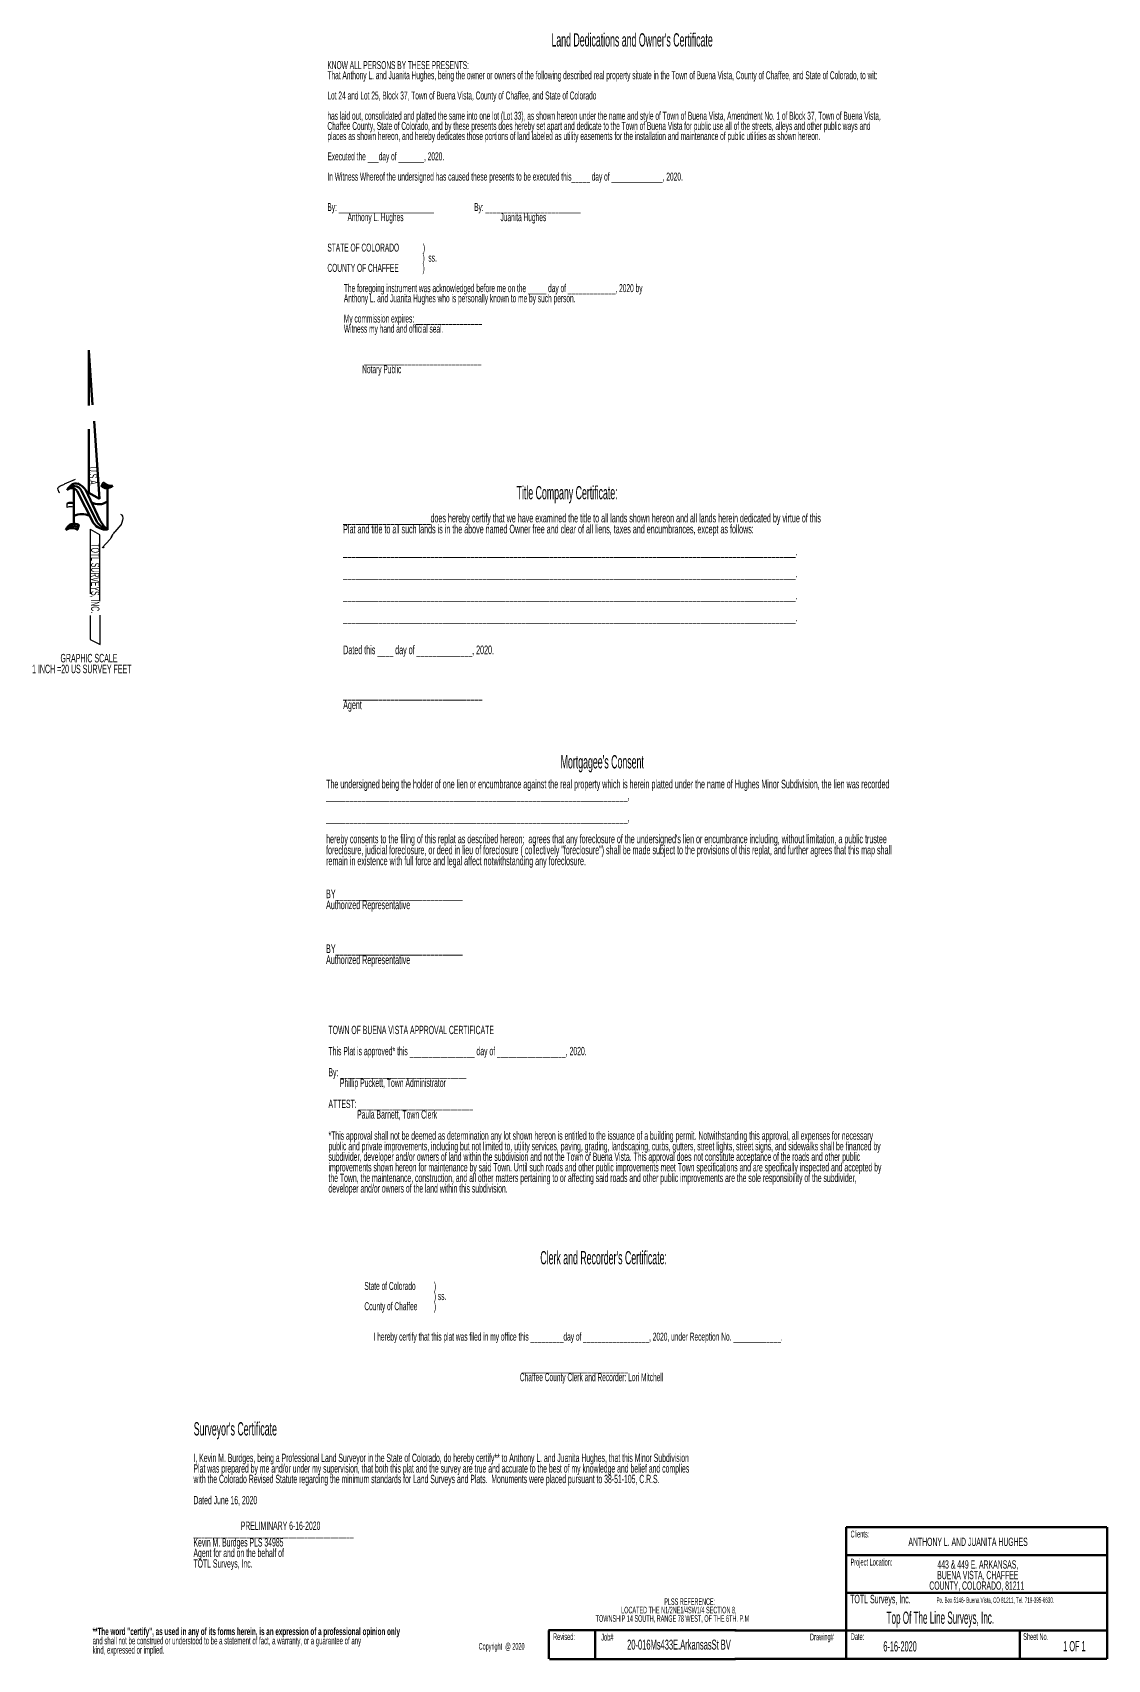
# Model space of a CAD drawing. Extents: x 2835785 to 2851632, y 1243954 to 1251877.
# Drawn here: x 2843769 to 2844208, y 1249570 to 1250234 of the extents above; entities that cross this region are included whole.
import ezdxf

# ---------------------------------------------------------------- set-up
doc = ezdxf.new("R2010")
doc.units = 0
doc.header["$MEASUREMENT"] = 0
for name, color, linetype, true_color in [('Dot_Layer', 7, 'Continuous', 0x000000), ('Layout', 5, 'Continuous', 0x0000ff), ('Text', 5, 'Continuous', 0x0000ff)]:
    doc.layers.add(name, color=color, linetype=linetype, true_color=true_color)
doc.styles.add('Arial4', font='arialbd.ttf', dxfattribs={"width": 0.383838, "height": 3.795})

msp = doc.modelspace()

# ---------------------------------------------------------------- linework, layer by layer
at = {"layer": 'Dot_Layer', "color": 18, "linetype": 'ByBlock', "lineweight": 25, "ltscale": 30, "true_color": 0x000000}
msp.add_line((2843792.52, 1250031.26), (2843796.28, 1250029.1), dxfattribs=at)
at = {"layer": 'Layout', "color": 5, "linetype": 'ByBlock', "lineweight": 50, "ltscale": 30, "true_color": 0x0000ff}
for p, q in [((2843791.89, 1250081.7), (2843791.89, 1250104.36)), ((2843791.95, 1250104.07), (2843793.41, 1250081.94)), ((2843791.89, 1250046.04), (2843791.89, 1250072.05)), ((2843794.11, 1250075.29), (2843796.29, 1250043.68)), ((2843785.83, 1250047.84), (2843785.81, 1250033.46)), ((2843787.21, 1250046.76), (2843793.84, 1250033.7)), ((2843788.95, 1250046.86), (2843795.21, 1250034.2)), ((2843790.67, 1250047.09), (2843796.44, 1250034.87)), ((2843796.29, 1250043.57), (2843791.92, 1250046.03)), ((2843799.53, 1250048), (2843799.52, 1250031.01))]:
    msp.add_line(p, q, dxfattribs=at)
at = {"layer": 'Layout', "color": 5, "linetype": 'ByBlock', "lineweight": 25, "ltscale": 30, "true_color": 0x0000ff}
for p, q in [((2843779.34, 1250047.79), (2843779.42, 1250048.19)), ((2843779.36, 1250047.35), (2843779.34, 1250047.79)), ((2843779.78, 1250046.21), (2843779.38, 1250047.28)), ((2843779.42, 1250048.19), (2843779.68, 1250048.55)), ((2843779.7, 1250048.55), (2843780.05, 1250048.82)), ((2843780.05, 1250046.02), (2843779.82, 1250046.19)), ((2843780.05, 1250048.82), (2843780.89, 1250049.24)), ((2843780.98, 1250049.26), (2843781.98, 1250049.66)), ((2843781.98, 1250049.8), (2843786.45, 1250051.6)), ((2843796.93, 1250048.91), (2843797.8, 1250050.44)), ((2843787.95, 1250032.89), (2843787.49, 1250030.97)), ((2843802.64, 1250030.2), (2843805.13, 1250033.01)), ((2843804.92, 1250037.31), (2843805.35, 1250037.02)), ((2843805.44, 1250033.92), (2843804.97, 1250032.76)), ((2843805.39, 1250036.97), (2843805.63, 1250036.49)), ((2843805.73, 1250034.94), (2843805.44, 1250033.92)), ((2843805.63, 1250036.49), (2843805.82, 1250035.67)), ((2843805.82, 1250035.57), (2843805.73, 1250034.94)), ((2843792.53, 1250031.19), (2843792.53, 1250004.86)), ((2843796.36, 1250028.98), (2843796.35, 1250001.88)), ((2843800.6, 1250027.19), (2843797.37, 1250023.61)), ((2843800.98, 1250027.73), (2843800.6, 1250027.19)), ((2843801.31, 1250028.31), (2843800.98, 1250027.73)), ((2843801.17, 1250028.1), (2843801.85, 1250029.25)), ((2843802, 1250029.35), (2843802.59, 1250030.15)), ((2843792.52, 1249995.92), (2843792.53, 1249986.2)), ((2843796.53, 1249984.14), (2843796.53, 1249996.09)), ((2843792.53, 1249986.2), (2843796.53, 1249984.14))]:
    msp.add_line(p, q, dxfattribs=at)
at = {"layer": 'Layout', "color": 5, "linetype": 'ByBlock', "lineweight": 80, "ltscale": 30, "true_color": 0x0000ff}
for p, q in [((2844207.64, 1249623.75), (2844101.3, 1249623.75)), ((2844101.3, 1249623.75), (2844101.3, 1249570)), ((2844207.89, 1249569.96), (2844207.89, 1249623.72)), ((2844207.64, 1249612.24), (2844101.3, 1249612.24)), ((2844207.64, 1249596.88), (2844101.3, 1249596.88)), ((2844056.3, 1249581.61), (2843979.67, 1249581.61)), ((2843979.77, 1249581.52), (2843979.77, 1249570)), ((2843998.69, 1249569.7), (2843998.69, 1249581.22)), ((2844101.3, 1249581.52), (2844055.73, 1249581.52)), ((2844207.95, 1249581.52), (2844101.3, 1249581.52)), ((2844172.16, 1249570), (2844172.1, 1249581.52)), ((2843980.04, 1249569.87), (2844055.99, 1249569.87)), ((2844055.73, 1249570), (2844101.3, 1249570)), ((2844101.3, 1249570), (2844207.64, 1249570))]:
    msp.add_line(p, q, dxfattribs=at)
at = {"layer": 'Layout', "color": 5, "linetype": 'ByBlock', "ltscale": 30, "true_color": 0x0000ff}
msp.add_circle((2843798, 1250023.7), 0.0821, dxfattribs=at)
at = {"layer": 'Layout', "color": 5, "linetype": 'ByBlock', "lineweight": 50, "ltscale": 30, "true_color": 0x0000ff}
for centre, radius, start, end in [((2843788.51, 1250044.51), 6.08, 122.99345, 153.50571), ((2843785.91, 1250045.55), 3.31, 23.78578, 149.25869), ((2843784.96, 1250045.4), 2.62, 30.80066, 136.07017), ((2843786.63, 1250045.76), 4.11, 79.48949, 110.41075), ((2843785.13, 1250043.64), 6.57, 31.74554, 69.92884), ((2843799.28, 1250051.52), 3.54, 228.17974, 312.63201), ((2843800.06, 1250052.36), 3.81, 224.95749, 295.01713), ((2843801.3, 1250053.64), 4.75, 222.42262, 274.43766), ((2843796.03, 1250047.27), 5.89, 237.7244, 306.50771), ((2843785.98, 1250029.94), 3.54, 56.32075, 163.40181), ((2843785.71, 1250028.72), 3.81, 58.11004, 144.19767), ((2843789.05, 1250029.89), 7.5, 63.78317, 115.66772), ((2843799.22, 1250037.79), 6.76, 217.2673, 272.73448), ((2843802.53, 1250039.61), 9.11, 216.54712, 250.36485), ((2843811.7, 1250044.07), 17.82, 211.11633, 226.94437), ((2843785.07, 1250026.85), 4.79, 59.40215, 121.03169)]:
    msp.add_arc(centre, radius, start, end, dxfattribs=at)
at = {"layer": 'Layout', "color": 5, "linetype": 'ByBlock', "lineweight": 25, "ltscale": 30, "true_color": 0x0000ff}
for centre, radius, start, end in [((2843784.43, 1250038.16), 3.57, 67.53871, 114.20019), ((2843788.56, 1250040.9), 5.57, 170.57331, 188.47751), ((2843784.44, 1250039.07), 3.07, 63.43494, 116.56507), ((2843784.48, 1250037.32), 3.07, 63.43494, 116.56507)]:
    msp.add_arc(centre, radius, start, end, dxfattribs=at)

# ---------------------------------------------------------------- texts
at = {"layer": 'Layout'}
for s, height, width, p in [("Land Dedications and Owner's Certificate ", 5.4317, 0.493846, (2843980.87, 1250228.3)), ('That Anthony L. and Juanita Hughes, being the owner or owners of the following described real property situate in the Town of Buena Vista, County of Chaffee, and State of Colorado, to wit: ', 3.25833, 0.49368, (2843889.37, 1250214.96)), ('KNOW ALL PERSONS BY THESE PRESENTS: ', 3.2583, 0.49368, (2843889.37, 1250219.1)), ('Lot 24 and Lot 25, Block 37, Town of Buena Vista, County of Chaffee, and State of Colorado', 3.2583, 0.49368, (2843889.37, 1250206.68)), ('has laid out, consolidated and platted the same into one lot (Lot 33), as shown hereon under the name and style of Town of Buena Vista, Amendment No. 1 of Block 37, Town of Buena Vista, ', 3.25833, 0.49368, (2843889.37, 1250198.4)), ('Chaffee County, State of Colorado, and by these presents does hereby set apart and dedicate to the Town of Buena Vista for public use all of the streets, alleys and other public ways and ', 3.25833, 0.49368, (2843889.37, 1250194.26)), ('places as shown hereon, and hereby dedicates those portions of land labeled as utility easements for the installation and maintenance of public utilities as shown hereon.', 3.25833, 0.49368, (2843889.37, 1250190.12)), ('Executed the ___day of _______, 2020. ', 3.2583, 0.49368, (2843889.37, 1250181.84)), ('In Witness Whereof the undersigned has caused these presents to be executed this_____ day of ______________, 2020.', 3.25833, 0.49368, (2843889.37, 1250173.56)), ('By: __________________________                      By: __________________________    ', 3.2583, 0.49368, (2843889.37, 1250161.14)), ('           Anthony L. Hughes                                                     Juanita Hughes', 3.2583, 0.49368, (2843889.37, 1250157)), ('STATE OF COLORADO             )', 3.2583, 0.49368, (2843889.37, 1250144.58)), ('COUNTY OF CHAFFEE             )', 3.2583, 0.49368, (2843889.37, 1250136.3)), ('                                                    )  ss.', 3.2583, 0.49368, (2843889.37, 1250140.44)), ('         The foregoing instrument was acknowledged before me on the _____ day of _____________, 2020 by ', 3.25833, 0.49368, (2843889.37, 1250128.02)), ('         Anthony L. and Juanita Hughes who is personally known to me by such person. ', 3.2583, 0.49368, (2843889.37, 1250123.88)), ('         My commission expires: __________________', 3.2583, 0.49368, (2843889.37, 1250115.6)), ('         Witness my hand and official seal.', 3.2583, 0.49368, (2843889.37, 1250111.46)), ('                   Notary Public                                          ', 3.2583, 0.49368, (2843889.37, 1250094.9)), ('                    ________________________________', 3.2583, 0.49368, (2843889.37, 1250099.04)), ('Title Company Certificate:', 5.4317, 0.493846, (2843966.63, 1250043.42)), ('______________________does hereby certify that we have examined the title to all lands shown hereon and all lands herein dedicated by virtue of this ', 3.53, 0.493975, (2843895.82, 1250034)), ('Plat and title to all such lands is in the above named Owner free and clear of all liens, taxes and encumbrances, except as follows:', 3.53, 0.493975, (2843895.82, 1250029.51)), ('__________________________________________________________________________________________________________________.', 3.53, 0.493975, (2843895.82, 1250020.54)), ('__________________________________________________________________________________________________________________.', 3.53, 0.493975, (2843895.82, 1250011.57)), ('__________________________________________________________________________________________________________________.', 3.53, 0.493975, (2843895.82, 1250002.6)), ('__________________________________________________________________________________________________________________.', 3.53, 0.493975, (2843895.82, 1249993.63)), ('GRAPHIC SCALE', 3.4767, 0.493881, (2843780.35, 1249976.83)), ('Dated this ____ day of ______________, 2020.', 3.53, 0.493975, (2843895.82, 1249980.18)), ('1 INCH =20 US SURVEY FEET', 3.4767, 0.493881, (2843768.77, 1249972.42)), ('___________________________________', 3.53, 0.493975, (2843895.82, 1249962.24)), ('Agent', 3.53, 0.493975, (2843895.82, 1249957.75)), ("Mortgagee's Consent", 5.4317, 0.493846, (2843984.63, 1249933.53)), ('The undersigned being the holder of one lien or encumbrance against the real property which is herein platted under the name of Hughes Minor Subdivision, the lien was recorded', 3.53, 0.493975, (2843888.83, 1249925.4)), ('____________________________________________________________________________, ', 3.53, 0.493975, (2843888.83, 1249920.92)), ('____________________________________________________________________________,', 3.53, 0.493975, (2843888.83, 1249911.95)), ("hereby consents to the filing of this replat as described hereon;  agrees that any foreclosure of the undersigned's lien or encumbrance including, without limitation, a public trustee ", 3.53, 0.493975, (2843888.83, 1249902.98)), ('foreclosure, judicial foreclosure, or deed in lieu of foreclosure ( collectively "foreclosure") shall be made subject to the provisions of this replat, and further agrees that this map shall ', 3.53, 0.493975, (2843888.83, 1249898.49)), ('remain in existence with full force and legal affect notwithstanding any foreclosure.', 3.53, 0.493975, (2843888.83, 1249894.01)), ('Authorized Representative', 3.53, 0.493975, (2843888.83, 1249876.07)), ('BY________________________________', 3.53, 0.493975, (2843888.83, 1249880.55)), ('BY________________________________', 3.53, 0.493975, (2843888.83, 1249858.13)), ('Authorized Representative', 3.53, 0.493975, (2843888.83, 1249853.64)), ('TOWN OF BUENA VISTA APPROVAL CERTIFICATE', 3.395, 0.493735, (2843889.8, 1249825.05)), ('This Plat is approved* this _________________ day of __________________, 2020.', 3.395, 0.493735, (2843889.8, 1249816.42)), ('By: _________________________________ ', 3.395, 0.493735, (2843889.8, 1249807.8)), ('      Phillip Puckett, Town Administrator', 3.395, 0.493735, (2843889.8, 1249803.48)), ('ATTEST: ______________________________', 3.395, 0.493735, (2843889.8, 1249794.86)), ('               Paula Barnett, Town Clerk', 3.395, 0.493735, (2843889.8, 1249790.54)), ('*This approval shall not be deemed as determination any lot shown hereon is entitled to the issuance of a building permit. Notwithstanding this approval, all expenses for necessary ', 3.395, 0.493735, (2843889.8, 1249781.92)), ('public and private improvements, including but not limited to, utility services, paving, grading, landscaping, curbs, gutters, street lights, street signs, and sidewalks shall be financed by ', 3.395, 0.493735, (2843889.8, 1249777.6)), ('subdivider, developer and/or owners of land within the subdivision and not the Town of Buena Vista. This approval does not constitute acceptance of the roads and other public ', 3.395, 0.493735, (2843889.8, 1249773.29)), ('the Town, the maintenance, construction, and all other matters pertaining to or affecting said roads and other public improvements are the sole responsibility of the subdivider, ', 3.395, 0.493735, (2843889.8, 1249764.66)), ('improvements shown hereon for maintenance by said Town. Until such roads and other public improvements meet Town specifications and are specifically inspected and accepted by ', 3.395, 0.493735, (2843889.8, 1249768.98)), ('developer and/or owners of the land within this subdivision.', 3.395, 0.493735, (2843889.8, 1249760.35)), ("Clerk and Recorder's Certificate:", 5.4317, 0.493846, (2843976.32, 1249731.05)), ('State of Colorado          )', 3.2583, 0.49368, (2843904.47, 1249720.59)), ('                                      ) ss.', 3.2583, 0.49368, (2843904.47, 1249716.45)), ('County of Chaffee         )', 3.2583, 0.49368, (2843904.47, 1249712.31)), ('     I hereby certify that this plat was filed in my office this _________day of __________________, 2020, under Reception No. _____________.', 3.25833, 0.49368, (2843904.47, 1249699.89)), ('                                                                                     Chaffee County Clerk and Recorder: Lori Mitchell', 3.25833, 0.49368, (2843904.47, 1249683.33)), ('                                                                                      _____________________________', 3.25833, 0.49368, (2843904.47, 1249687.47)), ("Surveyor's Certificate", 5.4317, 0.493846, (2843834.78, 1249661.16)), ('I, Kevin M. Burdges, being a Professional Land Surveyor in the State of Colorado, do hereby certify** to Anthony L. and Juanita Hughes, that this Minor Subdivision ', 3.395, 0.493735, (2843834.67, 1249650.33)), ('Plat was prepared by me and/or under my supervision, that both this plat and the survey are true and accurate to the best of my knowledge and belief and complies ', 3.395, 0.493735, (2843834.67, 1249646.01)), ('with the Colorado Revised Statute regarding the minimum standards for Land Surveys and Plats.  Monuments were placed pursuant to 38-51-105, C.R.S.', 3.395, 0.493735, (2843834.67, 1249641.7)), ('Dated June 16, 2020', 3.395, 0.493735, (2843834.67, 1249633.07)), ('PRELIMINARY 6-16-2020', 3.395, 0.493735, (2843853.96, 1249622.61)), ('Clients:', 2.78, 0.494172, (2844103.02, 1249619.51)), ('__________________________________________', 3.395, 0.493735, (2843834.67, 1249620.13)), ('Agent for and on the behalf of', 3.395, 0.493735, (2843834.67, 1249611.51)), ('Kevin M. Burdges PLS 34985', 3.395, 0.493735, (2843834.67, 1249615.82)), ('ANTHONY L. AND JUANITA HUGHES', 3.395, 0.493735, (2844126.66, 1249616.05)), ('TOTL Surveys, Inc.', 3.395, 0.493735, (2843834.67, 1249607.19)), ('Project Location:', 2.78, 0.494172, (2844103.01, 1249608.05)), ('443 & 449 E. ARKANSAS, ', 3.395, 0.493735, (2844138.5, 1249606.8)), ('COUNTY, COLORADO, 81211', 3.395, 0.493735, (2844135.18, 1249598.17)), ('BUENA VISTA, CHAFFEE ', 3.395, 0.493735, (2844138.41, 1249602.48)), ('PLSS REFERENCE:', 2.715, 0.494403, (2844026.92, 1249591.97)), ('TOTL Surveys, Inc.', 3.4767, 0.493881, (2844102.84, 1249592.63)), ('Po. Box 5146- Buena Vista, CO 81211, Tel. 719-395-6630.', 2.2233, 0.49438, (2844138.14, 1249592.82)), ('TOWNSHIP 14 SOUTH, RANGE 78 WEST, OF THE 6TH. P.M', 2.715, 0.494403, (2843998.92, 1249585.07)), ('LOCATED THE N1/2NE1/4SW1/4 SECTION 8,', 2.715, 0.494403, (2844009.33, 1249588.52)), ('Top Of The Line Surveys, Inc.', 5.005, 0.493794, (2844117.74, 1249584.25)), ('Revised:', 2.78, 0.494172, (2843981.54, 1249577.62)), ('Job#', 2.78, 0.494172, (2844001.21, 1249577.41)), ('Drawing#', 2.78, 0.494172, (2844086.47, 1249577.51)), ('Date:', 2.78, 0.494172, (2844103.11, 1249577.64)), ('Sheet No.', 2.78, 0.494172, (2844173.54, 1249577.64)), ('and shall not be construed or understood to be a statement of fact, a warranty, or a guarantee of any ', 2.98667, 0.493897, (2843793.48, 1249575.87)), ('kind, expressed or implied.', 2.9867, 0.493897, (2843793.48, 1249572.07)), ('Copyright  @ 2020', 2.715, 0.494403, (2843951.14, 1249573.71)), ('20-016Ms433E.ArkansasSt BV', 4.0733, 0.494032, (2844011.78, 1249573.73)), ('6-16-2020', 4.172, 0.493687, (2844116.42, 1249572.96)), ('1 OF 1', 4.172, 0.493687, (2844189.89, 1249573.06))]:
    msp.add_text(s, height=height, dxfattribs=dict(at, width=width)).set_placement(p)
at = {"layer": 'Layout', "style": 'Arial4', "width": 0.493897}
msp.add_text('**The word "certify", as used in any of its forms herein, is an expression of a professional opinion only ', height=2.98667, dxfattribs=at).set_placement((2843793.48, 1249579.66))
at = {"layer": 'Text', "width": 0.493735}
for s, p in [('U.S.A.', (2843791.99, 1250056.69)), ('TOTL SURVEYS, INC.', (2843792.89, 1250025.43))]:
    msp.add_text(s, height=3.395, rotation=269.97836, dxfattribs=at).set_placement(p)

doc.saveas('drawing.dxf')
